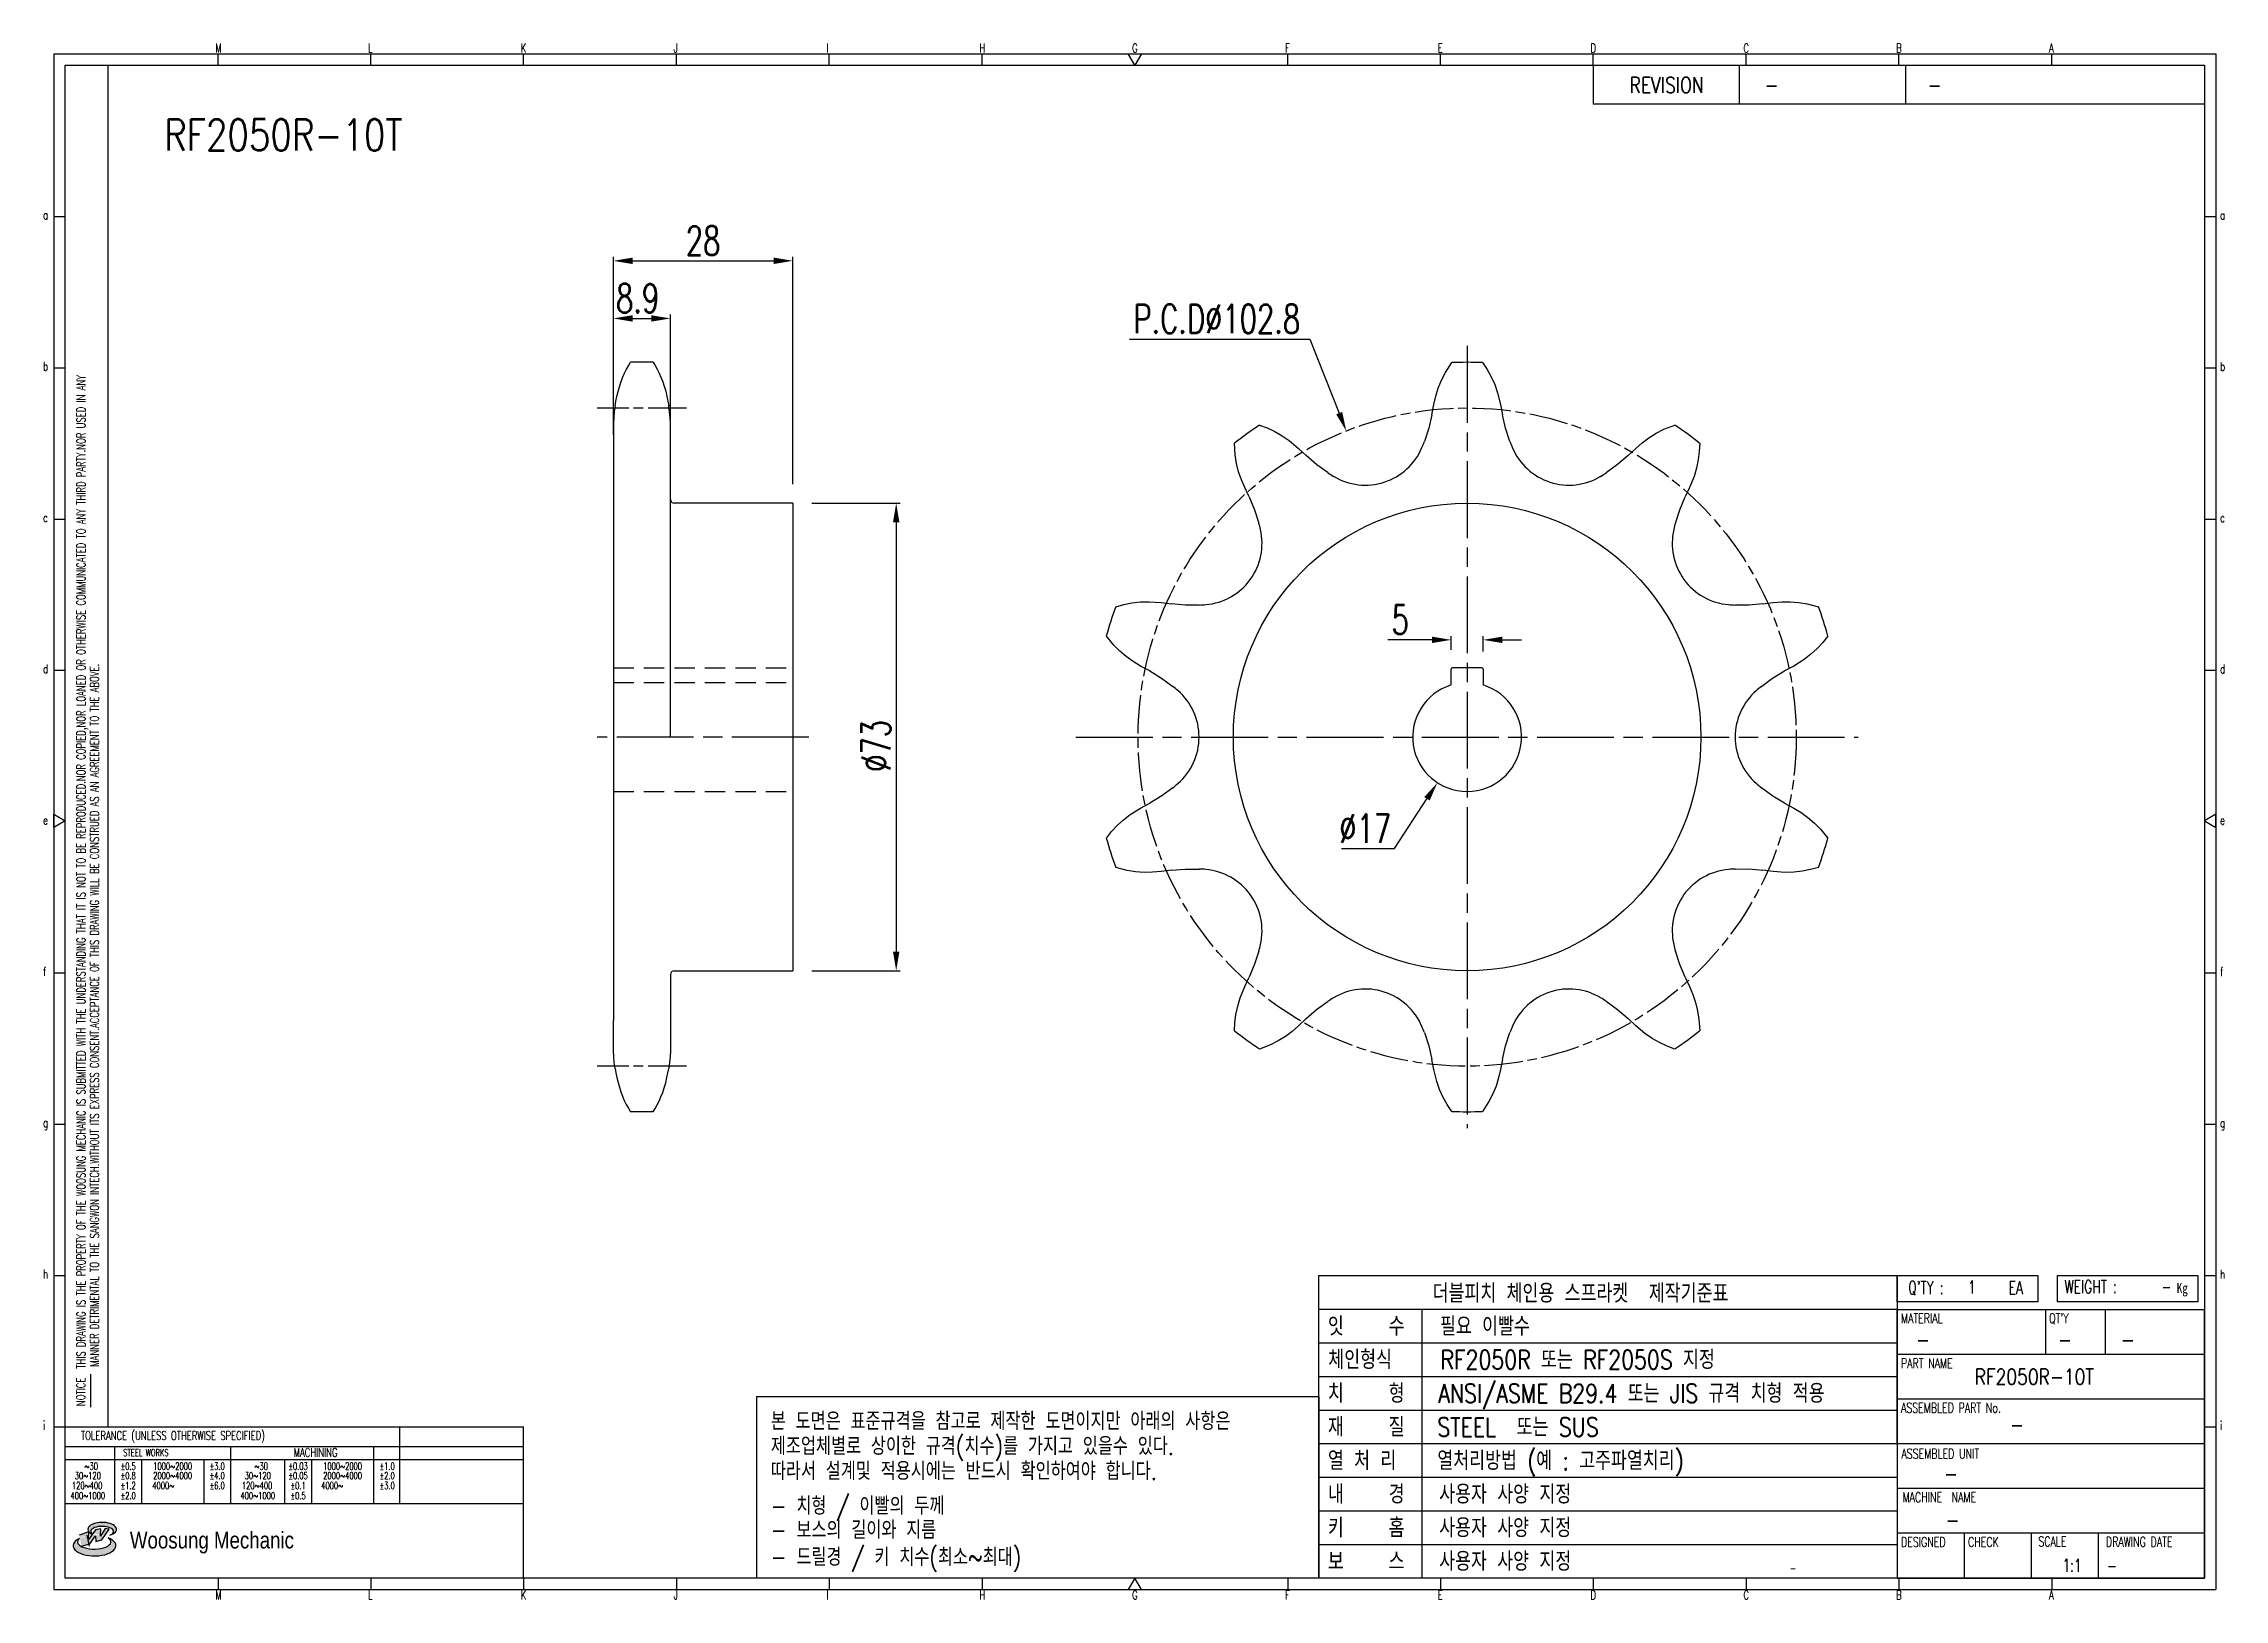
# Model space of a CAD drawing. Header units: millimetres. Extents: x -119 to 222, y -1116 to -873.
import ezdxf
from ezdxf.enums import TextEntityAlignment as Align

# ---------------------------------------------------------------- set-up
doc = ezdxf.new("R2010")
doc.units = ezdxf.units.MM
for name, pattern in [('AM_ISO08W050', [18, 12, -1.5, 3, -1.5]), ('AM_ISO08W050x2', [9, 6, -0.75, 1.5, -0.75]), ('HIDDEN', [9.525, 6.35, -3.175])]:
    doc.linetypes.add(name, pattern=pattern)
doc.layers.add('CEN1', color=1, linetype='AM_ISO08W050', lineweight=25)
doc.layers.add('PEN_RF1', color=6, linetype='AM_ISO08W050x2', lineweight=25)
for name, color, linetype in [('HIDDEN_RF1', 3, 'HIDDEN'), ('S-DIM', 7, 'Continuous'), ('TITLE', 7, 'Continuous'), ('도면레이아웃', 7, 'Continuous')]:
    doc.layers.add(name, color=color, linetype=linetype)
doc.styles.add('HAN', font='ROMANS.shx', dxfattribs={"width": 0.7, "bigfont": 'whgtxt.shx'})
doc.styles.add('HKD_ST2', font='romans.shx', dxfattribs={"width": 0.7, "height": 4, "bigfont": '@extfont2.shx'})
doc.styles.add('HSG', font='SIMPLEX.shx', dxfattribs={"width": 0.7, "bigfont": 'HSG.shx'})
doc.styles.add('ROMANS', font='romans.shx', dxfattribs={"width": 0.7, "bigfont": 'whgtxt.shx'})
doc.styles.add('SLDTEXTSTYLE4', font='arial.ttf', dxfattribs={"width": 0.8})
doc.dimstyles.new('RF-S3', dxfattribs={"dimscale": 3, "dimtxt": 1.5, "dimasz": 1, "dimexe": 0.2, "dimexo": 1, "dimgap": 0.3, "dimtad": 1, "dimtoh": 1, "dimdec": 1, "dimrnd": 0.01, "dimzin": 9, "dimdsep": 46, "dimtxsty": 'HSG', "dimcen": 0, "dimclrd": 1, "dimclre": 1, "dimclrt": 150, "dimazin": 2, "dimtp": 1, "dimtm": 1, "dimtfac": 0.5, "dimtdec": 1, "dimtofl": 0, "dimtmove": 0, "dimatfit": 3, "dimfxl": 0, "dimtvp": 1, "dimtolj": 2, "dimlwd": -1, "dimlwe": -1, "dimarcsym": 0})

# ---------------------------------------------------------------- blocks, each defined once
blk = doc.blocks.new('SUYWSHJH')
at = {"layer": '도면레이아웃'}
h = blk.add_hatch(color=10, dxfattribs=at)
h.paths.add_polyline_path([(1.544, 35.177), (1.554, 34.966), (1.779, 35.034), (2.054, 35.422), (1.908, 35.446), (1.728, 35.167), (1.741, 35.439), (1.547, 35.405), (1.292, 35.041), (1.295, 35.33), (0.943, 35.208), (1.03, 34.8), (1.336, 34.885)])
edge = h.paths.add_edge_path()
edge.add_ellipse((1.795, 35.421), major_axis=(-0.53, 0), ratio=0.487785, start_angle=122.36065, end_angle=403.39574)
edge.add_line((1.411, 35.244), (1.419, 35.261))
edge.add_ellipse((1.798, 35.344), major_axis=(-0.423, 0), ratio=0.444396, start_angle=131.58977, end_angle=386.19408, ccw=False)
edge = h.paths.add_edge_path()
edge.add_ellipse((1.512, 34.815), major_axis=(-0.793, 0), ratio=0.480113, start_angle=314.67633, end_angle=590.85213)
edge.add_ellipse((1.501, 34.958), major_axis=(-0.62, 0), ratio=0.43311, start_angle=331.7024, end_angle=574.42495, ccw=False)
for p, q in [((0, 90.118), (80.15, 90.118)), ((0, 90.118), (0, 33.191)), ((6.089, 89.693), (6.089, 90.118)), ((11.753, 89.693), (11.753, 90.118)), ((17.418, 89.693), (17.418, 90.118)), ((23.082, 89.693), (23.082, 90.118)), ((28.746, 89.693), (28.746, 90.118)), ((34.411, 89.693), (34.411, 90.118)), ((45.739, 89.693), (45.739, 90.118)), ((51.404, 89.693), (51.404, 90.118)), ((57.068, 89.693), (57.068, 90.118)), ((62.732, 89.693), (62.732, 90.118)), ((68.397, 89.693), (68.397, 90.118)), ((74.061, 89.693), (74.061, 90.118)), ((80.15, 90.118), (80.15, 33.191)), ((0, 84.085), (0.425, 84.085)), ((79.725, 84.085), (80.15, 84.085)), ((0, 78.478), (0.425, 78.478)), ((79.725, 78.478), (80.15, 78.478)), ((0, 72.87), (0.425, 72.87)), ((79.725, 72.87), (80.15, 72.87)), ((0, 67.262), (0.425, 67.262)), ((79.725, 67.262), (80.15, 67.262)), ((0, 56.047), (0.425, 56.047)), ((79.725, 56.047), (80.15, 56.047)), ((0, 50.439), (0.425, 50.439)), ((79.725, 50.439), (80.15, 50.439)), ((0, 44.832), (0.425, 44.832)), ((79.725, 44.832), (80.15, 44.832)), ((1.377, 39.947), (1.377, 41.174)), ((0, 39.224), (0.425, 39.224)), ((79.725, 39.224), (80.15, 39.224)), ((0, 33.191), (80.15, 33.191)), ((6.089, 33.616), (6.089, 33.191)), ((11.753, 33.616), (11.753, 33.191)), ((17.418, 33.616), (17.418, 33.191)), ((23.082, 33.616), (23.082, 33.191)), ((28.746, 33.616), (28.746, 33.191)), ((34.411, 33.616), (34.411, 33.191)), ((45.739, 33.616), (45.739, 33.191)), ((51.404, 33.616), (51.404, 33.191)), ((57.068, 33.616), (57.068, 33.191)), ((62.732, 33.616), (62.732, 33.191)), ((68.397, 33.616), (68.397, 33.191)), ((74.061, 33.616), (74.061, 33.191))]:
    blk.add_line(p, q)
at = {"color": 2}
for p, q in [((2.017, 39.224), (2.017, 89.693)), ((0.425, 39.224), (17.418, 39.224)), ((12.816, 39.224), (12.816, 36.382)), ((17.418, 33.616), (17.418, 39.224)), ((0.425, 38.487), (17.418, 38.487)), ((0.425, 38.012), (17.418, 38.012)), ((2.257, 38.487), (2.257, 36.382)), ((3.257, 38.012), (3.257, 36.382)), ((5.557, 38.012), (5.557, 36.382)), ((6.557, 38.5), (6.557, 36.382)), ((8.557, 38.012), (8.557, 36.382)), ((9.557, 38.026), (9.557, 36.382)), ((11.857, 38.487), (11.857, 36.382)), ((0.425, 36.382), (17.418, 36.382))]:
    blk.add_line(p, q, dxfattribs=at)
at = {"color": 6, "ltscale": 0.5}
for p, q in [((57.068, 89.693), (57.068, 88.246)), ((62.47, 89.693), (62.47, 88.246)), ((68.635, 89.693), (68.635, 88.246)), ((79.725, 88.246), (57.068, 88.246)), ((68.336, 38.59), (68.336, 43.563)), ((79.725, 43.563), (68.336, 43.563)), ((73.827, 43.563), (73.827, 41.905)), ((76.037, 43.563), (76.037, 41.905)), ((79.725, 38.59), (79.725, 43.563)), ((79.725, 41.905), (68.336, 41.905)), ((79.725, 40.248), (68.336, 40.248)), ((68.336, 38.59), (68.336, 33.616)), ((79.725, 38.59), (68.336, 38.59)), ((79.725, 33.616), (79.725, 38.59)), ((79.725, 36.932), (68.336, 36.932)), ((79.725, 35.274), (68.336, 35.274)), ((70.822, 33.616), (70.822, 35.274)), ((73.309, 33.616), (73.309, 35.274)), ((75.796, 33.616), (75.796, 35.274)), ((68.336, 33.616), (79.725, 33.616))]:
    blk.add_line(p, q, dxfattribs=at)
for points in [[(40.075, 89.693), (39.83, 90.118), (40.32, 90.118)], [(0.425, 89.693), (79.725, 89.693), (79.725, 33.616), (0.425, 33.616)], [(0.425, 61.679), (0, 61.433), (0, 61.924)], [(79.725, 61.679), (80.15, 61.433), (80.15, 61.924)], [(40.075, 33.616), (39.83, 33.191), (40.32, 33.191)]]:
    blk.add_lwpolyline(points, close=True)
at = {"layer": 'TITLE', "color": 20}
for p, q in [((68.336, 43.851), (68.336, 44.826)), ((68.336, 44.826), (73.54, 44.826)), ((73.54, 44.826), (73.54, 43.851)), ((74.277, 43.851), (74.277, 44.826)), ((74.277, 44.826), (79.481, 44.826)), ((79.481, 44.826), (79.481, 43.851)), ((73.54, 43.851), (68.336, 43.851)), ((79.481, 43.851), (74.277, 43.851))]:
    blk.add_line(p, q, dxfattribs=at)
at = {"layer": '도면레이아웃'}
for p, q in [((1.295, 35.33), (0.943, 35.208)), ((1.03, 34.8), (1.336, 34.885)), ((1.224, 35.208), (1.311, 34.8)), ((1.224, 35.208), (1.224, 35.208)), ((1.547, 35.405), (1.292, 35.041)), ((1.292, 35.041), (1.295, 35.33)), ((1.336, 34.885), (1.544, 35.177)), ((1.419, 35.261), (1.411, 35.244)), ((1.544, 35.177), (1.554, 34.966)), ((1.741, 35.439), (1.547, 35.405)), ((1.554, 34.966), (1.779, 35.034)), ((1.908, 35.446), (1.728, 35.167)), ((1.728, 35.167), (1.741, 35.439)), ((1.779, 35.034), (2.054, 35.422)), ((2.054, 35.422), (1.908, 35.446))]:
    blk.add_line(p, q, dxfattribs=at)
for centre, major_axis, ratio, start_param, end_param in [((1.795, 35.421), (-0.53, 0), 0.487785, 2.135596, 7.040584), ((1.512, 34.815), (-0.793, 0), 0.480113, 5.492138, 10.312315), ((1.501, 34.958), (-0.62, 0), 0.43311, 5.789299, 10.025607), ((1.798, 35.344), (-0.423, 0), 0.444396, 2.296675, 6.740358)]:
    blk.add_ellipse(centre, major_axis=major_axis, ratio=ratio, start_param=start_param, end_param=end_param, dxfattribs=at)
at = {"color": 4, "style": 'HKD_ST2', "width": 0.7}
for s, p in [('M', (5.988, 90.164)), ('L', (11.652, 90.164)), ('K', (17.316, 90.164)), ('J', (22.981, 90.164)), ('I', (28.645, 90.164)), ('H', (34.309, 90.164)), ('G', (39.974, 90.164)), ('F', (45.638, 90.164)), ('E', (51.302, 90.164)), ('D', (56.967, 90.164)), ('C', (62.631, 90.164)), ('B', (68.295, 90.164)), ('A', (73.96, 90.164)), ('a', (-0.395, 83.976)), ('a', (80.305, 83.97)), ('b', (-0.395, 78.368)), ('b', (80.305, 78.362)), ('c', (-0.395, 72.76)), ('c', (80.305, 72.754)), ('d', (-0.395, 67.153)), ('d', (80.305, 67.147)), ('e', (-0.395, 61.545)), ('e', (80.305, 61.539)), ('f', (-0.395, 55.937)), ('f', (80.305, 55.931)), ('g', (-0.395, 50.33)), ('g', (80.305, 50.324)), ('h', (-0.395, 44.722)), ('h', (80.305, 44.716)), ('i', (-0.395, 39.114)), ('i', (80.305, 39.108)), ('M', (5.988, 32.824)), ('L', (11.652, 32.824)), ('K', (17.316, 32.824)), ('J', (22.981, 32.824)), ('I', (28.645, 32.824)), ('H', (34.309, 32.824)), ('G', (39.974, 32.824)), ('F', (45.638, 32.824)), ('E', (51.302, 32.824)), ('D', (56.967, 32.824)), ('C', (62.631, 32.824)), ('B', (68.295, 32.824)), ('A', (73.96, 32.824))]:
    blk.add_text(s, height=0.326, dxfattribs=at).set_placement(p)
for s, height, style, width, p in [('REVISION', 0.5806, 'HAN', 0.8, (58.415, 88.664)), ('-', 0.581, 'HAN', 0.8, (63.426, 88.664)), ('-', 0.581, 'HAN', 0.8, (69.468, 88.664)), ("Q'TY : ", 0.4746, 'HKD_ST2', 0.7, (68.743, 44.143)), ('1', 0.475, 'HKD_ST2', 0.7, (70.957, 44.165)), ('EA', 0.4746, 'HKD_ST2', 0.7, (72.464, 44.143)), ('WEIGHT : ', 0.4746, 'HKD_ST2', 0.7, (74.536, 44.176)), ('-', 0.581, 'HAN', 0.8, (69.029, 42.157)), ('-', 0.581, 'HAN', 0.8, (74.289, 42.157)), ('-', 0.581, 'HAN', 0.8, (76.623, 42.157)), ('-', 0.581, 'HAN', 0.8, (72.515, 39.013)), ('-', 0.581, 'HAN', 0.8, (70.067, 37.189)), ('-', 0.581, 'HAN', 0.8, (70.126, 35.48)), ('1:1', 0.4746, 'HKD_ST2', 0.7, (74.458, 33.848)), ('-', 0.475, 'HKD_ST2', 0.7, (76.112, 33.837))]:
    blk.add_text(s, height=height, dxfattribs=dict(style=style, width=width)).set_placement(p)
at = {"color": 2, "style": 'HKD_ST2', "width": 0.7}
for s, p in [(' THIS DRAWING IS THE PROPERTY OF THE WOOSUNG MECHANIC IS SUBMITTED WITH THE UNDERSTANDING THAT IT IS NOT TO BE REPRODUCED.NOR COPIED,NOR LOANED OR OTHERWISE COMMUNICATED TO ANY THIRD PARTY.NOR USED IN ANY', (1.173, 41.217)), ('MANNER DETRIMENTAL TO THE SANGWON INTECH.WITHOUT ITS EXPRESS CONSENT.ACCEPTANCE OF THIS DRAWING WILL BE CONSTRUED AS AN AGREEMENT TO THE ABOVE.', (1.672, 41.447))]:
    blk.add_text(s, height=0.326266, rotation=90, dxfattribs=at).set_placement(p)
at = {"style": 'HKD_ST2', "width": 0.7}
blk.add_text('-', height=0.475, dxfattribs=at).set_placement((78.499, 44.176), align=Align.RIGHT)
at = {"color": 4, "style": 'HKD_ST2', "width": 0.7}
for s, height, p in [('MATERIAL', 0.3651, (68.474, 43.425)), ("QT'Y", 0.3651, (73.965, 43.425)), ('PART NAME', 0.3651, (68.474, 41.756)), ('ASSEMBLED PART No.', 0.36511, (68.474, 40.109)), ('ASSEMBLED UNIT', 0.36511, (68.49, 38.408)), ('MACHINE  NAME', 0.36511, (68.532, 36.794)), ('DESIGNED', 0.3651, (68.474, 35.136)), ('CHECK', 0.3651, (70.961, 35.136)), ('SCALE', 0.3651, (73.566, 35.153)), ('DRAWING DATE', 0.36511, (76.071, 35.141))]:
    blk.add_text(s, height=height, dxfattribs=at).set_placement(p, align=Align.TOP_LEFT)
at = {"style": 'HKD_ST2', "width": 0.7}
blk.add_text('NOTICE', height=0.3263, rotation=90, dxfattribs=at).set_placement((1.163, 39.988))
for s, height, style, width, p in [('TOLERANCE (UNLESS OTHERWISE SPECIFIED)', 0.32627, 'HKD_ST2', 0.7, (4.417, 38.896)), ('-', 0.326, 'ROMANS', 0.65, (64.469, 33.975))]:
    blk.add_text(s, height=height, dxfattribs=dict(style=style, width=width)).set_placement(p, align=Align.MIDDLE_CENTER)
at = {"color": 4, "style": 'HKD_ST2', "width": 0.7}
for s, height, p in [('STEEL WORKS', 0.26101, (3.416, 38.268)), ('MACHINING', 0.3263, (9.707, 38.27)), ('%%P0.5', 0.261, (2.757, 37.762)), ('%%P0.8', 0.261, (2.757, 37.411)), ('%%P3.0', 0.261, (6.057, 37.762)), ('%%P4.0', 0.261, (6.057, 37.411)), ('%%P0.03', 0.261, (9.057, 37.762)), ('%%P0.05', 0.261, (9.057, 37.411)), ('%%P1.0', 0.261, (12.357, 37.762)), ('%%P2.0', 0.261, (12.357, 37.411)), ('%%P1.2', 0.261, (2.757, 37.045)), ('%%P2.0', 0.261, (2.757, 36.67)), ('%%P6.0', 0.261, (6.057, 37.045)), ('%%P0.1', 0.261, (9.057, 37.045)), ('%%P0.5', 0.261, (9.057, 36.67)), ('%%P3.0', 0.261, (12.357, 37.045))]:
    blk.add_text(s, height=height, dxfattribs=at).set_placement(p, align=Align.MIDDLE)
for s, height, p in [('30%%126120', 0.261, (1.263, 37.411)), ('%%12630', 0.261, (1.389, 37.762)), ('2000%%1264000', 0.26101, (4.407, 37.411)), ('1000%%1262000', 0.26101, (4.407, 37.762)), ('30%%126120', 0.261, (7.563, 37.411)), ('%%12630', 0.261, (7.689, 37.762)), ('2000%%1264000', 0.26101, (10.707, 37.411)), ('1000%%1262000', 0.26101, (10.707, 37.762)), ('400%%1261000', 0.26101, (1.263, 36.67)), ('120%%126400', 0.26101, (1.237, 37.045)), ('4000%%126', 0.261, (4.061, 37.045)), ('400%%1261000', 0.26101, (7.563, 36.67)), ('120%%126400', 0.26101, (7.537, 37.045)), ('4000%%126', 0.261, (10.321, 37.045))]:
    blk.add_text(s, height=height, dxfattribs=at).set_placement(p, align=Align.MIDDLE_CENTER)
at = {"color": 1, "style": 'SLDTEXTSTYLE4', "width": 0.8}
blk.add_text('Woosung Mechanic', height=0.61957, dxfattribs=at).set_placement((2.822, 34.711))
at = {"layer": 'TITLE', "width": 0.8}
blk.add_text('Kg', height=0.3789, dxfattribs=at).set_placement((78.694, 44.176))
blk = doc.blocks.new('RF2050RSS')
at = {"color": 150}
for p, q in [((1275.22, 18.47), (1365.55, 18.47)), ((1275.22, 18.47), (1365.55, 18.47)), ((1291.34, 18.47), (1291.34, -23.5)), ((1275.22, 13.23), (1365.55, 13.23)), ((1275.22, 7.98), (1365.55, 7.98)), ((1275.22, 2.73), (1365.55, 2.73)), ((1275.22, -2.51), (1365.55, -2.51)), ((1275.22, -7.76), (1365.55, -7.76)), ((1275.22, -13), (1365.55, -13)), ((1275.22, -18.25), (1365.55, -18.25))]:
    blk.add_line(p, q, dxfattribs=at)
blk.add_lwpolyline([(1275.22, 23.72), (1365.55, 23.72), (1365.55, -23.5), (1275.22, -23.5)], close=True, dxfattribs=at)
blk.add_lwpolyline([(1187.47, 4.85), (1275.22, 4.85), (1275.22, -23.5), (1187.47, -23.5)], close=True)
at = {"color": 150, "style": 'HAN', "width": 0.8}
for s, height, p in [('더블피치 체인용 스프라켓  제작기준표', 2.9346, (1293, 19.48)), ('잇    수 ', 2.935, (1276.65, 14.34)), ('필요 이빨수', 2.935, (1294.15, 14.34)), ('체인형식 ', 2.935, (1276.72, 9.12)), ('RF2050R 또는 RF2050S 지정', 2.9346, (1294.22, 9.12)), ('치    형', 2.935, (1276.65, 3.85)), ('ANSI/ASME B29.4 또는 JIS 규격 치형 적용', 2.9346, (1293.88, 3.85)), ('재    질', 2.935, (1276.65, -1.4)), ('STEEL  또는 SUS', 2.9346, (1293.74, -1.4)), ('열처리방법 (예 : 고주파열치리)', 2.9346, (1293.74, -6.64)), ('열 처 리', 2.935, (1276.65, -6.64)), ('내    경', 2.935, (1276.65, -11.89)), ('사용자 사양 지정', 2.935, (1294.03, -11.89)), ('키    홈', 2.935, (1276.65, -17.13)), ('사용자 사양 지정', 2.935, (1294.03, -17.13)), ('보    스', 2.935, (1276.65, -22.38)), ('사용자 사양 지정', 2.935, (1294.03, -22.38))]:
    blk.add_text(s, height=height, dxfattribs=at).set_placement(p)
at = {"style": 'HAN', "width": 0.8}
for s, p in [('본 도면은 표준규격을 참고로 제작한 도면이지만 아래의 사항은', (1189.67, -0.4)), ('제조업체별로 상이한 규격(치수)를 가지고 있을수 있다.', (1189.67, -4.29)), ('따라서 설계및 적용시에는 반드시 확인하여야 합니다.', (1189.67, -8.18)), ('- 치형 / 이빨의 두께', (1189.67, -13.62)), ('- 보스의 길이와 지름', (1189.67, -17.38)), ('- 드릴경 / 키 치수(최소~최대)', (1189.67, -21.61))]:
    blk.add_text(s, height=2.7767, dxfattribs=at).set_placement(p)
blk = doc.blocks.new('*D2')
at = {"layer": 'Defpoints', "color": 0, "transparency": 16777216}
for p in [(84.43, -933.3), (122.17, -1028.87)]:
    blk.add_point(p, dxfattribs=at)
at = {"layer": 'S-DIM', "color": 1, "transparency": 16777216}
for p, q in [((50.56, -918.94), (78.76, -918.94)), ((78.76, -918.94), (83.33, -930.51))]:
    blk.add_line(p, q, dxfattribs=at)
blk.add_solid([(83.8, -930.33), (82.86, -930.69), (84.43, -933.3)], dxfattribs=at)
at = {"layer": 'S-DIM', "color": 150, "transparency": 16777216, "insert": (64.21, -915.79), "char_height": 4.5, "attachment_point": 5, "style": 'HSG'}
blk.add_mtext('\\A2;P.C.D∅102.8', dxfattribs=at)
blk = doc.blocks.new('*D3')
at = {"layer": 'Defpoints', "color": 0, "transparency": 16777216}
for p in [(-21.09, -915.73), (-21.09, -934.53), (-30, -936.83)]:
    blk.add_point(p, dxfattribs=at)
at = {"layer": 'S-DIM', "color": 1, "transparency": 16777216}
for p, q in [((-30, -933.83), (-30, -915.13)), ((-27, -915.73), (-24.09, -915.73)), ((-21.09, -931.53), (-21.09, -915.13))]:
    blk.add_line(p, q, dxfattribs=at)
for points in [[(-27, -915.23), (-27, -916.23), (-30, -915.73)], [(-24.09, -915.23), (-24.09, -916.23), (-21.09, -915.73)]]:
    blk.add_solid(points, dxfattribs=at)
at = {"layer": 'S-DIM', "color": 150, "transparency": 16777216, "insert": (-26.21, -912.58), "char_height": 4.5, "attachment_point": 5, "style": 'HSG'}
blk.add_mtext('\\A2;8.9', dxfattribs=at)
blk = doc.blocks.new('*D4')
at = {"layer": 'Defpoints', "color": 0, "transparency": 16777216}
for p in [(-1.99, -906.73), (-30, -936.83), (-1.99, -944.58)]:
    blk.add_point(p, dxfattribs=at)
at = {"layer": 'S-DIM', "color": 1, "transparency": 16777216}
for p, q in [((-30, -933.83), (-30, -906.13)), ((-27, -906.73), (-4.99, -906.73)), ((-1.99, -941.58), (-1.99, -906.13))]:
    blk.add_line(p, q, dxfattribs=at)
for points in [[(-27, -906.23), (-27, -907.23), (-30, -906.73)], [(-4.99, -906.23), (-4.99, -907.23), (-1.99, -906.73)]]:
    blk.add_solid(points, dxfattribs=at)
at = {"layer": 'S-DIM', "color": 150, "transparency": 16777216, "insert": (-15.99, -903.58), "char_height": 4.5, "attachment_point": 5, "style": 'HSG'}
blk.add_mtext('\\A2;28', dxfattribs=at)
blk = doc.blocks.new('*D5')
at = {"layer": 'Defpoints', "color": 0, "transparency": 16777216}
for p in [(-1.99, -944.58), (-1.99, -1017.58), (14.16, -1017.58)]:
    blk.add_point(p, dxfattribs=at)
at = {"layer": 'S-DIM', "color": 1, "transparency": 16777216}
for p, q in [((1.01, -944.58), (14.76, -944.58)), ((14.16, -947.58), (14.16, -1014.58)), ((1.01, -1017.58), (14.76, -1017.58))]:
    blk.add_line(p, q, dxfattribs=at)
for points in [[(13.66, -947.58), (14.66, -947.58), (14.16, -944.58)], [(13.66, -1014.58), (14.66, -1014.58), (14.16, -1017.58)]]:
    blk.add_solid(points, dxfattribs=at)
at = {"layer": 'S-DIM', "color": 150, "transparency": 16777216, "insert": (11.01, -982.47), "char_height": 4.5, "attachment_point": 5, "rotation": 90, "style": 'HSG'}
blk.add_mtext('\\A2;%%c73', dxfattribs=at)
blk = doc.blocks.new('*D6')
at = {"layer": 'Defpoints', "color": 0, "transparency": 16777216}
for p in [(107.94, -973.96), (98.66, -988.21)]:
    blk.add_point(p, dxfattribs=at)
at = {"layer": 'S-DIM', "color": 1, "transparency": 16777216}
for p, q in [((91.96, -998.5), (97.03, -990.72)), ((83.71, -998.5), (91.96, -998.5))]:
    blk.add_line(p, q, dxfattribs=at)
blk.add_solid([(96.61, -990.45), (97.45, -990.99), (98.66, -988.21)], dxfattribs=at)
at = {"layer": 'S-DIM', "color": 150, "transparency": 16777216, "insert": (87.39, -995.35), "char_height": 4.5, "attachment_point": 5, "style": 'HSG'}
blk.add_mtext('\\A2;∅17', dxfattribs=at)
blk = doc.blocks.new('*D7')
at = {"layer": 'Defpoints', "color": 0, "transparency": 16777216}
for p in [(105.8, -965.91), (100.8, -970.48), (105.8, -970.71)]:
    blk.add_point(p, dxfattribs=at)
at = {"layer": 'S-DIM', "color": 1, "transparency": 16777216}
for p, q in [((97.8, -965.91), (90.9, -965.91)), ((100.8, -967.48), (100.8, -965.31)), ((105.8, -967.71), (105.8, -965.31)), ((108.8, -965.91), (111.8, -965.91))]:
    blk.add_line(p, q, dxfattribs=at)
for points in [[(97.8, -965.41), (97.8, -966.41), (100.8, -965.91)], [(108.8, -965.41), (108.8, -966.41), (105.8, -965.91)]]:
    blk.add_solid(points, dxfattribs=at)
at = {"layer": 'S-DIM', "color": 150, "transparency": 16777216, "insert": (92.85, -962.76), "char_height": 4.5, "attachment_point": 5, "style": 'HSG'}
blk.add_mtext('\\A2;5', dxfattribs=at)

msp = doc.modelspace()

# ---------------------------------------------------------------- linework, layer by layer
for p, q in [((-27.66, -923.14), (-27.32, -922.58)), ((-23.76, -922.58), (-27.32, -922.58)), ((-23.76, -922.58), (-23.45, -923.1)), ((99.91, -924.17), (100.89, -922.63)), ((105.71, -922.63), (106.42, -923.7)), ((-29.06, -926.41), (-28.83, -925.71)), ((-28.83, -925.71), (-28.57, -925.01)), ((-28.57, -925.01), (-28.29, -924.36)), ((-28.29, -924.36), (-27.99, -923.74)), ((-27.99, -923.74), (-27.66, -923.14)), ((-23.45, -923.1), (-23.14, -923.66)), ((-23.14, -923.66), (-22.85, -924.26)), ((-22.85, -924.26), (-22.57, -924.91)), ((-22.57, -924.91), (-22.3, -925.6)), ((-22.3, -925.6), (-22.06, -926.32)), ((98.79, -926.6), (99.31, -925.35)), ((99.31, -925.35), (99.91, -924.17)), ((106.42, -923.7), (107.04, -924.83)), ((107.04, -924.83), (107.6, -926.05)), ((107.6, -926.05), (108.05, -927.32)), ((-29.73, -929.35), (-29.85, -930.29)), ((-29.73, -929.35), (-29.6, -928.64)), ((-29.6, -928.64), (-29.46, -927.92)), ((-29.46, -927.92), (-29.27, -927.15)), ((-29.27, -927.15), (-29.06, -926.41)), ((-22.06, -926.32), (-21.83, -927.1)), ((-21.83, -927.1), (-21.63, -927.92)), ((-21.63, -927.92), (-21.48, -928.64)), ((-21.48, -928.64), (-21.36, -929.35)), ((-21.23, -930.3), (-21.36, -929.35)), ((97.8, -930.76), (98.1, -929.15)), ((98.1, -929.15), (98.4, -927.86)), ((98.4, -927.86), (98.79, -926.6)), ((108.05, -927.32), (108.5, -929.15)), ((108.5, -929.15), (108.81, -930.76)), ((-29.98, -932.1), (-30, -932.76)), ((-30, -932.76), (-30, -936.83)), ((-29.94, -931.2), (-29.98, -932.1)), ((-29.85, -930.29), (-29.94, -931.2)), ((-21.15, -931.22), (-21.23, -930.3)), ((-21.1, -932.11), (-21.15, -931.22)), ((-21.09, -932.77), (-21.1, -932.11)), ((-21.09, -981.08), (-21.09, -932.76)), ((70.89, -932.38), (72.09, -932.83)), ((72.09, -932.83), (73.26, -933.37)), ((97.31, -932.86), (96.63, -934.94)), ((97.8, -930.76), (97.31, -932.86)), ((109.3, -932.88), (108.81, -930.76)), ((109.97, -934.94), (109.3, -932.88)), ((134.01, -933.04), (135.71, -932.38)), ((67.1, -937.03), (67, -935.21)), ((73.26, -933.37), (74.43, -934.03)), ((74.43, -934.03), (75.54, -934.8)), ((75.54, -934.8), (76.99, -936.01)), ((76.99, -936.01), (78.17, -937.13)), ((128.43, -937.13), (129.62, -936.01)), ((129.62, -936.01), (130.62, -935.14)), ((130.62, -935.14), (131.68, -934.36)), ((131.68, -934.36), (132.83, -933.65)), ((132.83, -933.65), (134.01, -933.04)), ((139.61, -935.21), (139.55, -936.49)), ((-30, -936.83), (-30, -1025.34)), ((67.31, -938.35), (67.1, -937.03)), ((67.63, -939.65), (67.31, -938.35)), ((68.05, -940.91), (67.63, -939.65)), ((79.82, -938.56), (78.17, -937.13)), ((81.58, -939.83), (79.82, -938.56)), ((126.8, -938.54), (125.03, -939.83)), ((128.43, -937.13), (126.8, -938.54)), ((139.12, -939.08), (138.74, -940.38)), ((139.39, -937.77), (139.12, -939.08)), ((139.55, -936.49), (139.39, -937.77)), ((68.57, -942.13), (68.05, -940.91)), ((69.27, -943.6), (68.57, -942.13)), ((138.03, -942.13), (137.33, -943.6)), ((138.74, -940.38), (138.03, -942.13)), ((-1.99, -944.58), (-20.49, -944.58)), ((-1.99, -944.58), (-1.99, -1017.58)), ((69.27, -943.6), (70.11, -945.59)), ((70.11, -945.59), (70.78, -947.67)), ((135.82, -947.67), (136.49, -945.61)), ((136.49, -945.61), (137.33, -943.6)), ((49.69, -960.39), (50.96, -960.14)), ((50.96, -960.14), (52.29, -959.99)), ((52.29, -959.99), (53.64, -959.95)), ((53.64, -959.95), (55.52, -960.09)), ((55.52, -960.09), (57.14, -960.3)), ((149.46, -960.3), (151.08, -960.09)), ((151.08, -960.09), (152.41, -959.97)), ((152.41, -959.97), (153.73, -959.96)), ((153.73, -959.96), (155.07, -960.06)), ((155.07, -960.06), (156.38, -960.27)), ((48.46, -960.73), (49.69, -960.39)), ((59.31, -960.48), (57.14, -960.3)), ((61.48, -960.48), (59.31, -960.48)), ((147.32, -960.48), (145.13, -960.48)), ((149.46, -960.3), (147.32, -960.48)), ((156.38, -960.27), (158.15, -960.73)), ((48.12, -966.72), (46.97, -965.31)), ((49.06, -967.66), (48.12, -966.72)), ((158.84, -966.31), (157.96, -967.26)), ((159.63, -965.31), (158.84, -966.31)), ((50.09, -968.53), (49.06, -967.66)), ((51.16, -969.3), (50.09, -968.53)), ((52.3, -969.99), (51.16, -969.3)), ((53.74, -970.77), (52.3, -969.99)), ((105.6, -970.28), (101, -970.28)), ((154.3, -969.99), (152.86, -970.77)), ((155.9, -968.99), (154.3, -969.99)), ((156.97, -968.16), (155.9, -968.99)), ((157.96, -967.26), (156.97, -968.16)), ((53.74, -970.77), (55.58, -971.88)), ((55.58, -971.88), (57.35, -973.17)), ((100.8, -972.96), (100.8, -970.48)), ((105.8, -970.48), (105.8, -972.96)), ((149.25, -973.17), (151, -971.89)), ((151, -971.89), (152.86, -970.77)), ((55.61, -990.27), (53.74, -991.4)), ((57.35, -989), (55.61, -990.27)), ((151.02, -990.29), (149.25, -989)), ((152.86, -991.4), (151.02, -990.29)), ((48.64, -994.91), (49.63, -994.01)), ((49.63, -994.01), (50.7, -993.18)), ((50.7, -993.18), (52.3, -992.18)), ((52.3, -992.18), (53.74, -991.4)), ((152.86, -991.4), (154.3, -992.18)), ((154.3, -992.18), (155.44, -992.87)), ((155.44, -992.87), (156.51, -993.63)), ((156.51, -993.63), (157.54, -994.51)), ((46.97, -996.86), (47.76, -995.85)), ((47.76, -995.85), (48.64, -994.91)), ((157.54, -994.51), (158.48, -995.45)), ((158.48, -995.45), (159.63, -996.86)), ((50.22, -1001.9), (48.46, -1001.44)), ((51.53, -1002.1), (50.22, -1001.9)), ((52.88, -1002.21), (51.53, -1002.1)), ((54.19, -1002.2), (52.88, -1002.21)), ((55.52, -1002.08), (54.19, -1002.2)), ((57.14, -1001.87), (55.52, -1002.08)), ((57.14, -1001.87), (59.28, -1001.69)), ((59.28, -1001.69), (61.48, -1001.69)), ((145.13, -1001.69), (147.29, -1001.68)), ((147.29, -1001.68), (149.46, -1001.87)), ((151.08, -1002.08), (149.46, -1001.87)), ((152.97, -1002.21), (151.08, -1002.08)), ((154.32, -1002.18), (152.97, -1002.21)), ((155.65, -1002.03), (154.32, -1002.18)), ((156.91, -1001.78), (155.65, -1002.03)), ((158.15, -1001.44), (156.91, -1001.78)), ((70.78, -1014.49), (70.12, -1016.55)), ((136.5, -1016.58), (135.82, -1014.49)), ((-20.49, -1017.58), (-1.99, -1017.58)), ((70.12, -1016.55), (69.27, -1018.56)), ((137.33, -1018.56), (136.5, -1016.58)), ((-21.09, -1018.15), (-21.09, -1029.41)), ((67.86, -1021.79), (68.57, -1020.04)), ((68.57, -1020.04), (69.27, -1018.56)), ((137.33, -1018.56), (138.03, -1020.04)), ((138.03, -1020.04), (138.56, -1021.26)), ((138.56, -1021.26), (138.97, -1022.51)), ((67.05, -1025.68), (67.21, -1024.4)), ((67.21, -1024.4), (67.48, -1023.08)), ((67.48, -1023.08), (67.86, -1021.79)), ((78.17, -1025.03), (79.8, -1023.62)), ((79.8, -1023.62), (81.58, -1022.34)), ((125.03, -1022.34), (126.78, -1023.61)), ((126.78, -1023.61), (128.43, -1025.03)), ((138.97, -1022.51), (139.29, -1023.82)), ((139.29, -1023.82), (139.5, -1025.14)), ((-30, -1029.41), (-30, -1025.34)), ((67, -1026.96), (67.05, -1025.68)), ((74.92, -1027.81), (73.78, -1028.52)), ((75.98, -1027.03), (74.92, -1027.81)), ((76.99, -1026.16), (75.98, -1027.03)), ((78.17, -1025.03), (76.99, -1026.16)), ((96.63, -1027.23), (97.3, -1029.28)), ((109.29, -1029.31), (109.97, -1027.23)), ((129.62, -1026.16), (128.43, -1025.03)), ((131.06, -1027.37), (129.62, -1026.16)), ((132.18, -1028.13), (131.06, -1027.37)), ((133.34, -1028.79), (132.18, -1028.13)), ((139.5, -1025.14), (139.61, -1026.96)), ((-29.98, -1030.07), (-30, -1029.4)), ((-29.94, -1030.97), (-29.98, -1030.07)), ((-29.85, -1031.88), (-29.94, -1030.97)), ((-21.15, -1030.95), (-21.23, -1031.87)), ((-21.1, -1030.06), (-21.15, -1030.95)), ((-21.09, -1029.4), (-21.1, -1030.06)), ((72.59, -1029.12), (70.89, -1029.79)), ((73.78, -1028.52), (72.59, -1029.12)), ((97.3, -1029.28), (97.8, -1031.41)), ((98.1, -1033.01), (97.8, -1031.41)), ((108.81, -1031.41), (108.5, -1033.01)), ((108.81, -1031.41), (109.29, -1029.31)), ((134.51, -1029.34), (133.34, -1028.79)), ((135.71, -1029.79), (134.51, -1029.34)), ((-29.73, -1032.81), (-29.85, -1031.88)), ((-29.73, -1032.81), (-29.6, -1033.53)), ((-29.6, -1033.53), (-29.46, -1034.25)), ((-29.46, -1034.25), (-29.27, -1035.01)), ((-29.27, -1035.01), (-29.06, -1035.75)), ((-22.06, -1035.85), (-21.83, -1035.07)), ((-21.83, -1035.07), (-21.63, -1034.25)), ((-21.63, -1034.25), (-21.48, -1033.53)), ((-21.48, -1033.53), (-21.36, -1032.81)), ((-21.23, -1031.87), (-21.36, -1032.81)), ((98.55, -1034.85), (98.1, -1033.01)), ((99.01, -1036.12), (98.55, -1034.85)), ((108.21, -1034.31), (107.81, -1035.57)), ((108.5, -1033.01), (108.21, -1034.31)), ((-29.06, -1035.75), (-28.83, -1036.46)), ((-28.83, -1036.46), (-28.57, -1037.15)), ((-28.57, -1037.15), (-28.29, -1037.81)), ((-28.29, -1037.81), (-27.99, -1038.43)), ((-27.99, -1038.43), (-27.66, -1039.03)), ((-23.14, -1038.5), (-22.85, -1037.91)), ((-22.85, -1037.91), (-22.57, -1037.26)), ((-22.57, -1037.26), (-22.3, -1036.57)), ((-22.3, -1036.57), (-22.06, -1035.85)), ((99.56, -1037.34), (99.01, -1036.12)), ((100.18, -1038.47), (99.56, -1037.34)), ((100.89, -1039.53), (100.18, -1038.47)), ((106.69, -1038), (105.71, -1039.53)), ((107.3, -1036.81), (106.69, -1038)), ((107.81, -1035.57), (107.3, -1036.81)), ((-27.66, -1039.03), (-27.32, -1039.58)), ((-23.76, -1039.58), (-27.32, -1039.58)), ((-23.76, -1039.58), (-23.45, -1039.06)), ((-23.45, -1039.06), (-23.14, -1038.5))]:
    msp.add_line(p, q)
msp.add_circle((103.3, -981.08), 36.5)
for centre, radius, start, end in [((103.3, -981.08), 58.5, 87.6405, 92.3595), ((103.3, -981.08), 58.5, 123.6405, 128.3595), ((103.3, -981.08), 58.5, 51.6405, 56.3595), ((87.4, -932.14), 9.61, 239, 337), ((73.37, -926.19), 24.85, 337, 339.3801), ((133.23, -926.19), 24.85, 200.6199, 203), ((119.2, -932.14), 9.61, 203, 301), ((95.25, -919.08), 24.85, 236.6199, 239), ((111.35, -919.08), 24.85, 301, 303.3801), ((-20.49, -943.98), 0.6, 180, 270), ((61.67, -950.84), 9.61, 275, 13), ((46.82, -954.26), 24.85, 13, 15.3801), ((144.93, -950.84), 9.61, 167, 265), ((159.78, -954.26), 24.85, 164.6199, 167), ((103.3, -981.08), 58.5, 159.6405, 164.3595), ((60.34, -935.65), 24.85, 272.6199, 275), ((146.26, -935.65), 24.85, 265, 267.3801), ((103.3, -981.08), 58.5, 15.6405, 20.3595), ((101, -970.48), 0.2, 90, 180), ((105.6, -970.48), 0.2, 0, 90), ((41.84, -992.59), 24.85, 49, 51.3801), ((103.3, -981.08), 8.5, 107.1046, 72.8954), ((164.76, -992.59), 24.85, 128.6199, 131), ((51.84, -981.08), 9.61, 311, 49), ((154.76, -981.08), 9.61, 131, 229), ((41.84, -969.58), 24.85, 308.6199, 311), ((164.76, -969.58), 24.85, 229, 231.3801), ((103.3, -981.08), 58.5, 195.6405, 200.3595), ((103.3, -981.08), 58.5, 339.6405, 344.3595), ((60.34, -1026.51), 24.85, 85, 87.3801), ((61.67, -1011.33), 9.61, 347, 85), ((144.93, -1011.33), 9.61, 95, 193), ((146.26, -1026.51), 24.85, 92.6199, 95), ((46.82, -1007.9), 24.85, 344.6199, 347), ((159.78, -1007.9), 24.85, 193, 195.3801), ((-20.49, -1018.18), 0.6, 90, 180), ((87.4, -1030.03), 9.61, 23, 121), ((119.2, -1030.03), 9.61, 59, 157), ((95.25, -1043.09), 24.85, 121, 123.3801), ((111.35, -1043.09), 24.85, 56.6199, 59), ((103.3, -981.08), 58.5, 231.6405, 236.3595), ((73.37, -1035.98), 24.85, 20.6199, 23), ((133.23, -1035.98), 24.85, 157, 159.3801), ((103.3, -981.08), 58.5, 303.6405, 308.3595), ((103.3, -981.08), 58.5, 267.6405, 272.3595)]:
    msp.add_arc(centre, radius, start, end)
at = {"layer": 'CEN1', "color": 1, "linetype": 'AM_ISO08W050x2', "ltscale": 2}
for p, q in [((103.3, -920.01), (103.3, -1042.15)), ((0.52, -981.08), (-32.51, -981.08)), ((42.23, -981.08), (164.37, -981.08))]:
    msp.add_line(p, q, dxfattribs=at)
at = {"layer": 'HIDDEN_RF1', "ltscale": 0.5}
for p, q in [((-30, -970.28), (-1.99, -970.28)), ((-30, -972.58), (-1.99, -972.58)), ((-30, -989.58), (-1.99, -989.58))]:
    msp.add_line(p, q, dxfattribs=at)
at = {"layer": 'PEN_RF1'}
for p, q in [((-18.58, -929.71), (-32.51, -929.71)), ((-18.58, -1032.46), (-32.51, -1032.46))]:
    msp.add_line(p, q, dxfattribs=at)
msp.add_circle((103.3, -981.08), 51.38, dxfattribs=at)

# ---------------------------------------------------------------- block references
at = {"xscale": 4.212, "yscale": 4.212, "zscale": 4.212}
msp.add_blockref('SUYWSHJH', (-117.37, -1253.97), dxfattribs=at)
msp.add_blockref('RF2050RSS', (-1195.09, -1088.88))

# ---------------------------------------------------------------- texts
at = {"style": 'HAN', "width": 0.8}
for height, p in [(4.891, (-100.15, -889.53)), (2.4455, (182.55, -1082.18))]:
    msp.add_text('RF2050R-10T', height=height, dxfattribs=at).set_placement(p)

# ---------------------------------------------------------------- dimensions: what is measured, and where the dimension line sits
at = {"layer": 'S-DIM'}
dim = msp.add_linear_dim(base=(-1.99, -906.73), p1=(-30, -936.83), p2=(-1.99, -944.58), dimstyle='RF-S3', dxfattribs=at)
dim.commit()
dim.dimension.update_dxf_attribs({"geometry": '*D4', "text_midpoint": (-15.99, -903.58)})
for base, p1, p2, picture, middle in [((-21.09, -915.73), (-30, -936.83), (-21.09, -934.53), '*D3', (-26.21, -915.73)), ((105.8, -965.91), (100.8, -970.48), (105.8, -970.71), '*D7', (92.85, -965.91))]:
    dim = msp.add_linear_dim(base=base, p1=p1, p2=p2, dimstyle='RF-S3', dxfattribs=at)
    dim.commit()
    dim.dimension.update_dxf_attribs({"geometry": picture, "text_midpoint": middle, "dimtype": 128})
dim = msp.add_diameter_dim_2p(p1=(122.16989, -1028.86807), p2=(84.43186, -933.29923), text='P.C.D<>', dimstyle='RF-S3', dxfattribs=at)
dim.commit()
dim.dimension.update_dxf_attribs({"geometry": '*D2', "text_midpoint": (64.21092, -918.93798), "dimtype": 131})
dim = msp.add_linear_dim(base=(14.16, -1017.58), p1=(-1.99, -944.58), p2=(-1.99, -1017.58), angle=90, text='%%c<>', dimstyle='RF-S3', dxfattribs=at)
dim.commit()
dim.dimension.update_dxf_attribs({"geometry": '*D5', "text_midpoint": (14.16, -982.47), "dimtype": 128})
dim = msp.add_diameter_dim_2p(p1=(107.94, -973.96), p2=(98.66, -988.21), dimstyle='RF-S3', dxfattribs=at)
dim.commit()
dim.dimension.update_dxf_attribs({"geometry": '*D6', "text_midpoint": (87.39, -998.5), "dimtype": 131})

doc.saveas('drawing.dxf')
